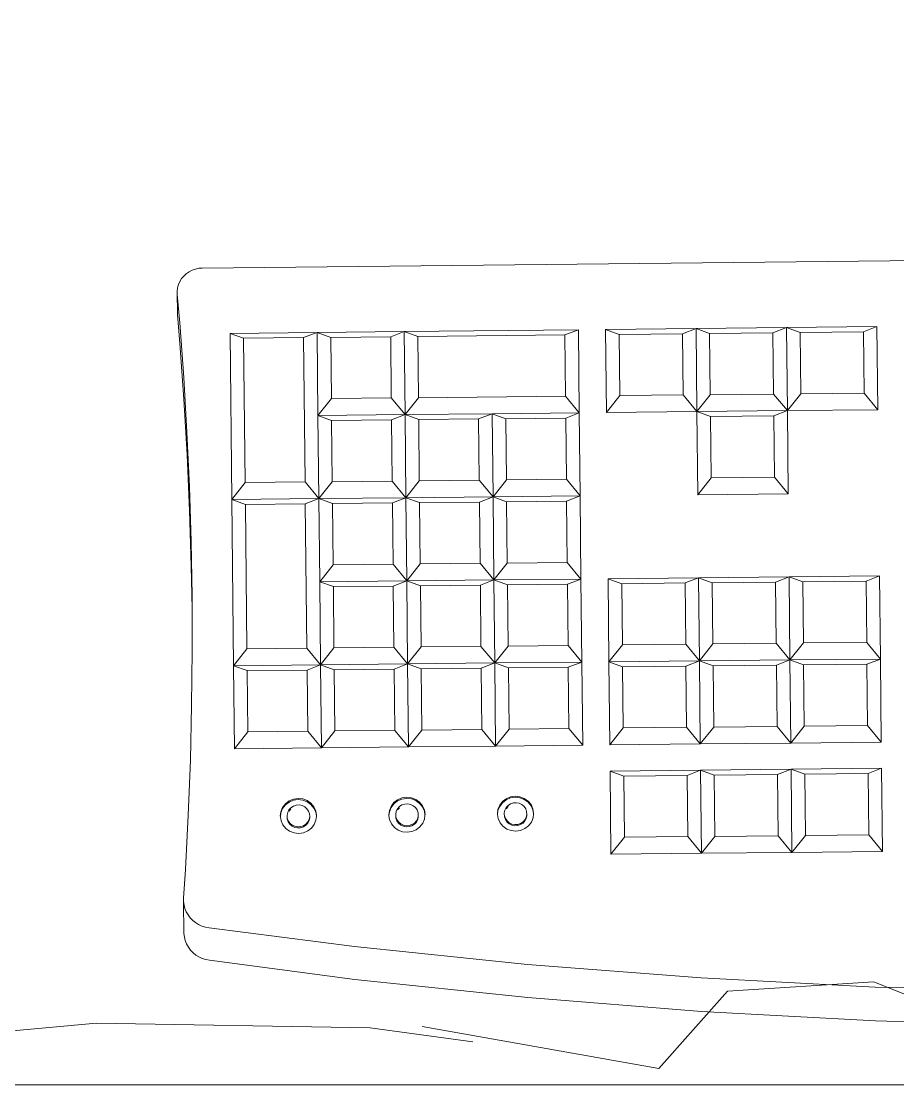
# Model space of a CAD drawing. Header units: metres. Extents: x -17 to 101, y 0 to 79.
# Drawn here: x 7.9416 to 8.1353, y 23.6129 to 23.8481 of the extents above; entities that cross this region are included whole.
import ezdxf

# ---------------------------------------------------------------- set-up
doc = ezdxf.new("R2010")
doc.units = ezdxf.units.M
doc.layers.add('Cotas varias El', color=253, linetype='Continuous', lineweight=13)

msp = doc.modelspace()

# ---------------------------------------------------------------- linework, layer by layer
at = {"layer": 'Cotas varias El'}
for p, q in [((8.42959, 23.79815, 0.04243), (7.98161, 23.79349, 0.04243)), ((7.98085, 23.79343, 0.04243), (7.9801, 23.79327, 0.04243)), ((7.98161, 23.79349, 0.04243), (7.98085, 23.79343, 0.04243)), ((7.97707, 23.79114, 0.04243), (7.97668, 23.7905, 0.04243)), ((7.97754, 23.79172, 0.04243), (7.97707, 23.79114, 0.04243)), ((7.97809, 23.79223, 0.04243), (7.97754, 23.79172, 0.04243)), ((7.97871, 23.79267, 0.04243), (7.97809, 23.79223, 0.04243)), ((7.97938, 23.79302, 0.04243), (7.97871, 23.79267, 0.04243)), ((7.9801, 23.79327, 0.04243), (7.97938, 23.79302, 0.04243)), ((7.97619, 23.7891, 0.04243), (7.9761, 23.78837, 0.04243)), ((7.97638, 23.78982, 0.04243), (7.97619, 23.7891, 0.04243)), ((7.97668, 23.7905, 0.04243), (7.97638, 23.78982, 0.04243)), ((7.9761, 23.78837, 0.04243), (7.97611, 23.78763, 0.04243)), ((7.97611, 23.78763, 0.04243), (7.97665, 23.78137, 0.04243)), ((7.97611, 23.78763, 0.04243), (7.97614, 23.78395, 0.04243)), ((7.97614, 23.78395, 0.04243), (7.97616, 23.7832, 0.04243)), ((7.97616, 23.7832, 0.04243), (7.9767, 23.77682, 0.04243)), ((7.97665, 23.78137, 0.04243), (7.97753, 23.76929, 0.04243)), ((8.00701, 23.77924, 0.04243), (8.02626, 23.77944, 0.04243)), ((8.02626, 23.77944, 0.04243), (8.02327, 23.77829, 0.04243)), ((8.06476, 23.77984, 0.04243), (8.02626, 23.77944, 0.04243)), ((8.02645, 23.76107, 0.04243), (8.02626, 23.77944, 0.04243)), ((8.02626, 23.77944, 0.04243), (8.02927, 23.77835, 0.04243)), ((8.06476, 23.77984, 0.04243), (8.06177, 23.77869, 0.04243)), ((8.06476, 23.77984, 0.04243), (8.06495, 23.76147, 0.04243)), ((8.07076, 23.77991, 0.04243), (8.09076, 23.78011, 0.04243)), ((8.07095, 23.76153, 0.04243), (8.07076, 23.77991, 0.04243)), ((8.07076, 23.77991, 0.04243), (8.07377, 23.77881, 0.04243)), ((8.09076, 23.78011, 0.04243), (8.08777, 23.77896, 0.04243)), ((8.09076, 23.78011, 0.04243), (8.11076, 23.78032, 0.04243)), ((8.09095, 23.76174, 0.04243), (8.09076, 23.78011, 0.04243)), ((8.09076, 23.78011, 0.04243), (8.09377, 23.77902, 0.04243)), ((8.11076, 23.78032, 0.04243), (8.10777, 23.77917, 0.04243)), ((8.11076, 23.78032, 0.04243), (8.13075, 23.78053, 0.04243)), ((8.11076, 23.78032, 0.04243), (8.11095, 23.76195, 0.04243)), ((8.11076, 23.78032, 0.04243), (8.11377, 23.77923, 0.04243)), ((8.11377, 23.77923, 0.04243), (8.12777, 23.77937, 0.04243)), ((8.13075, 23.78053, 0.04243), (8.12777, 23.77937, 0.04243)), ((8.12777, 23.77937, 0.04243), (8.12791, 23.76583, 0.04243)), ((8.13075, 23.78053, 0.04243), (8.13095, 23.76215, 0.04243)), ((8.00701, 23.77924, 0.04243), (7.98776, 23.77904, 0.04243)), ((7.98814, 23.74229, 0.04243), (7.98776, 23.77904, 0.04243)), ((7.98776, 23.77904, 0.04243), (7.99077, 23.77795, 0.04243)), ((7.99077, 23.77795, 0.04243), (8.00402, 23.77809, 0.04243)), ((7.99111, 23.74603, 0.04243), (7.99077, 23.77795, 0.04243)), ((8.00701, 23.77924, 0.04243), (8.00402, 23.77809, 0.04243)), ((8.00402, 23.77809, 0.04243), (8.00435, 23.74617, 0.04243)), ((8.0072, 23.76087, 0.04243), (8.00701, 23.77924, 0.04243)), ((8.00701, 23.77924, 0.04243), (8.01002, 23.77815, 0.04243)), ((8.01002, 23.77815, 0.04243), (8.02327, 23.77829, 0.04243)), ((8.01016, 23.76461, 0.04243), (8.01002, 23.77815, 0.04243)), ((8.02327, 23.77829, 0.04243), (8.02341, 23.76475, 0.04243)), ((8.02927, 23.77835, 0.04243), (8.06177, 23.77869, 0.04243)), ((8.02941, 23.76481, 0.04243), (8.02927, 23.77835, 0.04243)), ((8.06177, 23.77869, 0.04243), (8.06191, 23.76515, 0.04243)), ((8.07377, 23.77881, 0.04243), (8.08777, 23.77896, 0.04243)), ((8.07391, 23.76527, 0.04243), (8.07377, 23.77881, 0.04243)), ((8.08777, 23.77896, 0.04243), (8.08791, 23.76542, 0.04243)), ((8.09377, 23.77902, 0.04243), (8.10777, 23.77917, 0.04243)), ((8.09391, 23.76548, 0.04243), (8.09377, 23.77902, 0.04243)), ((8.10777, 23.77917, 0.04243), (8.10791, 23.76562, 0.04243)), ((8.11391, 23.76569, 0.04243), (8.11377, 23.77923, 0.04243)), ((7.9767, 23.77682, 0.04243), (7.97758, 23.7645, 0.04243)), ((7.97753, 23.76929, 0.04243), (7.97824, 23.75721, 0.04243)), ((8.07095, 23.76153, 0.04243), (8.07391, 23.76527, 0.04243)), ((8.07391, 23.76527, 0.04243), (8.08791, 23.76542, 0.04243)), ((8.09095, 23.76174, 0.04243), (8.08791, 23.76542, 0.04243)), ((8.09095, 23.76174, 0.04243), (8.09391, 23.76548, 0.04243)), ((8.09391, 23.76548, 0.04243), (8.10791, 23.76562, 0.04243)), ((8.11095, 23.76195, 0.04243), (8.10791, 23.76562, 0.04243)), ((8.11095, 23.76195, 0.04243), (8.11391, 23.76569, 0.04243)), ((8.11391, 23.76569, 0.04243), (8.12791, 23.76583, 0.04243)), ((8.13095, 23.76215, 0.04243), (8.12791, 23.76583, 0.04243)), ((7.97758, 23.7645, 0.04243), (7.97829, 23.75218, 0.04243)), ((8.0072, 23.76087, 0.04243), (8.01016, 23.76461, 0.04243)), ((8.01016, 23.76461, 0.04243), (8.02341, 23.76475, 0.04243)), ((8.02645, 23.76107, 0.04243), (8.02341, 23.76475, 0.04243)), ((8.02645, 23.76107, 0.04243), (8.02941, 23.76481, 0.04243)), ((8.02941, 23.76481, 0.04243), (8.06191, 23.76515, 0.04243)), ((8.06495, 23.76147, 0.04243), (8.06191, 23.76515, 0.04243)), ((8.02645, 23.76107, 0.04243), (8.0072, 23.76087, 0.04243)), ((8.00739, 23.74249, 0.04243), (8.0072, 23.76087, 0.04243)), ((8.0072, 23.76087, 0.04243), (8.01021, 23.75977, 0.04243)), ((8.02645, 23.76107, 0.04243), (8.02346, 23.75991, 0.04243)), ((8.02645, 23.76107, 0.04243), (8.0457, 23.76127, 0.04243)), ((8.02645, 23.76107, 0.04243), (8.02664, 23.74269, 0.04243)), ((8.02645, 23.76107, 0.04243), (8.02946, 23.75997, 0.04243)), ((8.0457, 23.76127, 0.04243), (8.04271, 23.76011, 0.04243)), ((8.06495, 23.76147, 0.04243), (8.0457, 23.76127, 0.04243)), ((8.0457, 23.76127, 0.04243), (8.04589, 23.74289, 0.04243)), ((8.0457, 23.76127, 0.04243), (8.04871, 23.76017, 0.04243)), ((8.06495, 23.76147, 0.04243), (8.06196, 23.76031, 0.04243)), ((8.06495, 23.76147, 0.04243), (8.06514, 23.74309, 0.04243)), ((8.07095, 23.76153, 0.04243), (8.09095, 23.76174, 0.04243)), ((8.09095, 23.76174, 0.04243), (8.11095, 23.76195, 0.04243)), ((8.09114, 23.74336, 0.04243), (8.09095, 23.76174, 0.04243)), ((8.09095, 23.76174, 0.04243), (8.09396, 23.76064, 0.04243)), ((8.09396, 23.76064, 0.04243), (8.10796, 23.76079, 0.04243)), ((8.0941, 23.7471, 0.04243), (8.09396, 23.76064, 0.04243)), ((8.11095, 23.76195, 0.04243), (8.10796, 23.76079, 0.04243)), ((8.10796, 23.76079, 0.04243), (8.1081, 23.74725, 0.04243)), ((8.11095, 23.76195, 0.04243), (8.13095, 23.76215, 0.04243)), ((8.11095, 23.76195, 0.04243), (8.11114, 23.74357, 0.04243)), ((8.01021, 23.75977, 0.04243), (8.02346, 23.75991, 0.04243)), ((8.01035, 23.74623, 0.04243), (8.01021, 23.75977, 0.04243)), ((8.02346, 23.75991, 0.04243), (8.0236, 23.74637, 0.04243)), ((8.02946, 23.75997, 0.04243), (8.04271, 23.76011, 0.04243)), ((8.0296, 23.74643, 0.04243), (8.02946, 23.75997, 0.04243)), ((8.04271, 23.76011, 0.04243), (8.04285, 23.74657, 0.04243)), ((8.04871, 23.76017, 0.04243), (8.06196, 23.76031, 0.04243)), ((8.04885, 23.74663, 0.04243), (8.04871, 23.76017, 0.04243)), ((8.06196, 23.76031, 0.04243), (8.0621, 23.74677, 0.04243)), ((7.97824, 23.75721, 0.04243), (7.97878, 23.74512, 0.04243)), ((7.97829, 23.75218, 0.04243), (7.97884, 23.73985, 0.04243)), ((8.02664, 23.74269, 0.04243), (8.0296, 23.74643, 0.04243)), ((8.0296, 23.74643, 0.04243), (8.04285, 23.74657, 0.04243)), ((8.04589, 23.74289, 0.04243), (8.04285, 23.74657, 0.04243)), ((8.04589, 23.74289, 0.04243), (8.04885, 23.74663, 0.04243)), ((8.04885, 23.74663, 0.04243), (8.0621, 23.74677, 0.04243)), ((8.06514, 23.74309, 0.04243), (8.0621, 23.74677, 0.04243)), ((8.09114, 23.74336, 0.04243), (8.0941, 23.7471, 0.04243)), ((8.0941, 23.7471, 0.04243), (8.1081, 23.74725, 0.04243)), ((8.11114, 23.74357, 0.04243), (8.1081, 23.74725, 0.04243)), ((7.97878, 23.74512, 0.04243), (7.97916, 23.73302, 0.04243)), ((7.98814, 23.74229, 0.04243), (7.99111, 23.74603, 0.04243)), ((7.99111, 23.74603, 0.04243), (8.00435, 23.74617, 0.04243)), ((8.00739, 23.74249, 0.04243), (8.00435, 23.74617, 0.04243)), ((8.00739, 23.74249, 0.04243), (8.01035, 23.74623, 0.04243)), ((8.01035, 23.74623, 0.04243), (8.0236, 23.74637, 0.04243)), ((8.02664, 23.74269, 0.04243), (8.0236, 23.74637, 0.04243)), ((7.98814, 23.74229, 0.04243), (8.00739, 23.74249, 0.04243)), ((7.98853, 23.70554, 0.04243), (7.98814, 23.74229, 0.04243)), ((7.98814, 23.74229, 0.04243), (7.99116, 23.7412, 0.04243)), ((8.00739, 23.74249, 0.04243), (8.0044, 23.74133, 0.04243)), ((8.00739, 23.74249, 0.04243), (8.02664, 23.74269, 0.04243)), ((8.00758, 23.72411, 0.04243), (8.00739, 23.74249, 0.04243)), ((8.00739, 23.74249, 0.04243), (8.0104, 23.7414, 0.04243)), ((8.02664, 23.74269, 0.04243), (8.02365, 23.74153, 0.04243)), ((8.02664, 23.74269, 0.04243), (8.04589, 23.74289, 0.04243)), ((8.02664, 23.74269, 0.04243), (8.02683, 23.72431, 0.04243)), ((8.02664, 23.74269, 0.04243), (8.02965, 23.7416, 0.04243)), ((8.02965, 23.7416, 0.04243), (8.0429, 23.74173, 0.04243)), ((8.04589, 23.74289, 0.04243), (8.0429, 23.74173, 0.04243)), ((8.0429, 23.74173, 0.04243), (8.04304, 23.72819, 0.04243)), ((8.04589, 23.74289, 0.04243), (8.06514, 23.74309, 0.04243)), ((8.04608, 23.72451, 0.04243), (8.04589, 23.74289, 0.04243)), ((8.04589, 23.74289, 0.04243), (8.0489, 23.7418, 0.04243)), ((8.0489, 23.7418, 0.04243), (8.06215, 23.74193, 0.04243)), ((8.04904, 23.72825, 0.04243), (8.0489, 23.7418, 0.04243)), ((8.06514, 23.74309, 0.04243), (8.06215, 23.74193, 0.04243)), ((8.06215, 23.74193, 0.04243), (8.06229, 23.72839, 0.04243)), ((8.06533, 23.72471, 0.04243), (8.06514, 23.74309, 0.04243)), ((8.09114, 23.74336, 0.04243), (8.11114, 23.74357, 0.04243)), ((7.97884, 23.73985, 0.04243), (7.97921, 23.72752, 0.04243)), ((7.99116, 23.7412, 0.04243), (8.0044, 23.74133, 0.04243)), ((7.99149, 23.70928, 0.04243), (7.99116, 23.7412, 0.04243)), ((8.0044, 23.74133, 0.04243), (8.00474, 23.70941, 0.04243)), ((8.0104, 23.7414, 0.04243), (8.02365, 23.74153, 0.04243)), ((8.01055, 23.72785, 0.04243), (8.0104, 23.7414, 0.04243)), ((8.02365, 23.74153, 0.04243), (8.02379, 23.72799, 0.04243)), ((8.02979, 23.72805, 0.04243), (8.02965, 23.7416, 0.04243)), ((7.97916, 23.73302, 0.04243), (7.97937, 23.72092, 0.04243)), ((8.00758, 23.72411, 0.04243), (8.01055, 23.72785, 0.04243)), ((8.01055, 23.72785, 0.04243), (8.02379, 23.72799, 0.04243)), ((8.02683, 23.72431, 0.04243), (8.02379, 23.72799, 0.04243)), ((8.02683, 23.72431, 0.04243), (8.02979, 23.72805, 0.04243)), ((8.02979, 23.72805, 0.04243), (8.04304, 23.72819, 0.04243)), ((8.04608, 23.72451, 0.04243), (8.04304, 23.72819, 0.04243)), ((8.04608, 23.72451, 0.04243), (8.04904, 23.72825, 0.04243)), ((8.04904, 23.72825, 0.04243), (8.06229, 23.72839, 0.04243)), ((8.06533, 23.72471, 0.04243), (8.06229, 23.72839, 0.04243)), ((7.97921, 23.72752, 0.04243), (7.97938, 23.71808, 0.04243)), ((8.13133, 23.7254, 0.04243), (8.11133, 23.72519, 0.04243)), ((8.13133, 23.7254, 0.04243), (8.12834, 23.72424, 0.04243)), ((8.13133, 23.7254, 0.04243), (8.13152, 23.70702, 0.04243)), ((8.02683, 23.72431, 0.04243), (8.00758, 23.72411, 0.04243)), ((8.00758, 23.72411, 0.04243), (8.00777, 23.70574, 0.04243)), ((8.00758, 23.72411, 0.04243), (8.0106, 23.72302, 0.04243)), ((8.0106, 23.72302, 0.04243), (8.02384, 23.72316, 0.04243)), ((8.01074, 23.70948, 0.04243), (8.0106, 23.72302, 0.04243)), ((8.02683, 23.72431, 0.04243), (8.02384, 23.72316, 0.04243)), ((8.02384, 23.72316, 0.04243), (8.02399, 23.70962, 0.04243)), ((8.02683, 23.72431, 0.04243), (8.04608, 23.72451, 0.04243)), ((8.02702, 23.70594, 0.04243), (8.02683, 23.72431, 0.04243)), ((8.02683, 23.72431, 0.04243), (8.02984, 23.72322, 0.04243)), ((8.02984, 23.72322, 0.04243), (8.04309, 23.72336, 0.04243)), ((8.02999, 23.70968, 0.04243), (8.02984, 23.72322, 0.04243)), ((8.04608, 23.72451, 0.04243), (8.04309, 23.72336, 0.04243)), ((8.04309, 23.72336, 0.04243), (8.04323, 23.70982, 0.04243)), ((8.04608, 23.72451, 0.04243), (8.06533, 23.72471, 0.04243)), ((8.04627, 23.70614, 0.04243), (8.04608, 23.72451, 0.04243)), ((8.04608, 23.72451, 0.04243), (8.04909, 23.72342, 0.04243)), ((8.04909, 23.72342, 0.04243), (8.06234, 23.72356, 0.04243)), ((8.04923, 23.70988, 0.04243), (8.04909, 23.72342, 0.04243)), ((8.06533, 23.72471, 0.04243), (8.06234, 23.72356, 0.04243)), ((8.06234, 23.72356, 0.04243), (8.06248, 23.71002, 0.04243)), ((8.06552, 23.70634, 0.04243), (8.06533, 23.72471, 0.04243)), ((8.07133, 23.72478, 0.04243), (8.09133, 23.72498, 0.04243)), ((8.07152, 23.7064, 0.04243), (8.07133, 23.72478, 0.04243)), ((8.07133, 23.72478, 0.04243), (8.07434, 23.72368, 0.04243)), ((8.07434, 23.72368, 0.04243), (8.08834, 23.72383, 0.04243)), ((8.07448, 23.71014, 0.04243), (8.07434, 23.72368, 0.04243)), ((8.09133, 23.72498, 0.04243), (8.08834, 23.72383, 0.04243)), ((8.08834, 23.72383, 0.04243), (8.08848, 23.71029, 0.04243)), ((8.09133, 23.72498, 0.04243), (8.11133, 23.72519, 0.04243)), ((8.09152, 23.70661, 0.04243), (8.09133, 23.72498, 0.04243)), ((8.09133, 23.72498, 0.04243), (8.09434, 23.72389, 0.04243)), ((8.09434, 23.72389, 0.04243), (8.10834, 23.72403, 0.04243)), ((8.09448, 23.71035, 0.04243), (8.09434, 23.72389, 0.04243)), ((8.11133, 23.72519, 0.04243), (8.10834, 23.72403, 0.04243)), ((8.10834, 23.72403, 0.04243), (8.10848, 23.71049, 0.04243)), ((8.11133, 23.72519, 0.04243), (8.11152, 23.70681, 0.04243)), ((8.11133, 23.72519, 0.04243), (8.11434, 23.7241, 0.04243)), ((8.11434, 23.7241, 0.04243), (8.12834, 23.72424, 0.04243)), ((8.11448, 23.71056, 0.04243), (8.11434, 23.7241, 0.04243)), ((8.12834, 23.72424, 0.04243), (8.12848, 23.7107, 0.04243)), ((7.97937, 23.72092, 0.04243), (7.97938, 23.71808, 0.04243)), ((7.97938, 23.71808, 0.04243), (7.97941, 23.70881, 0.04243)), ((7.97941, 23.70881, 0.04243), (7.97928, 23.69671, 0.04243)), ((7.98853, 23.70554, 0.04243), (7.99149, 23.70928, 0.04243)), ((7.99149, 23.70928, 0.04243), (8.00474, 23.70941, 0.04243)), ((8.00777, 23.70574, 0.04243), (8.00474, 23.70941, 0.04243)), ((8.00777, 23.70574, 0.04243), (8.01074, 23.70948, 0.04243)), ((8.01074, 23.70948, 0.04243), (8.02399, 23.70962, 0.04243)), ((8.02702, 23.70594, 0.04243), (8.02399, 23.70962, 0.04243)), ((8.02702, 23.70594, 0.04243), (8.02999, 23.70968, 0.04243)), ((8.02999, 23.70968, 0.04243), (8.04323, 23.70982, 0.04243)), ((8.04627, 23.70614, 0.04243), (8.04323, 23.70982, 0.04243)), ((8.04627, 23.70614, 0.04243), (8.04923, 23.70988, 0.04243)), ((8.04923, 23.70988, 0.04243), (8.06248, 23.71002, 0.04243)), ((8.06552, 23.70634, 0.04243), (8.06248, 23.71002, 0.04243)), ((8.07152, 23.7064, 0.04243), (8.07448, 23.71014, 0.04243)), ((8.07448, 23.71014, 0.04243), (8.08848, 23.71029, 0.04243)), ((8.09152, 23.70661, 0.04243), (8.08848, 23.71029, 0.04243)), ((8.09152, 23.70661, 0.04243), (8.09448, 23.71035, 0.04243)), ((8.09448, 23.71035, 0.04243), (8.10848, 23.71049, 0.04243)), ((8.11152, 23.70681, 0.04243), (8.10848, 23.71049, 0.04243)), ((8.11152, 23.70681, 0.04243), (8.11448, 23.71056, 0.04243)), ((8.11448, 23.71056, 0.04243), (8.12848, 23.7107, 0.04243)), ((8.13152, 23.70702, 0.04243), (8.12848, 23.7107, 0.04243)), ((8.07152, 23.7064, 0.04243), (8.09152, 23.70661, 0.04243)), ((8.09152, 23.70661, 0.04243), (8.08853, 23.70545, 0.04243)), ((8.11152, 23.70681, 0.04243), (8.09152, 23.70661, 0.04243)), ((8.09152, 23.70661, 0.04243), (8.09171, 23.68823, 0.04243)), ((8.09152, 23.70661, 0.04243), (8.09453, 23.70551, 0.04243)), ((8.11152, 23.70681, 0.04243), (8.10853, 23.70566, 0.04243)), ((8.11152, 23.70681, 0.04243), (8.13152, 23.70702, 0.04243)), ((8.11152, 23.70681, 0.04243), (8.11171, 23.68844, 0.04243)), ((8.11152, 23.70681, 0.04243), (8.11453, 23.70572, 0.04243)), ((8.13152, 23.70702, 0.04243), (8.12853, 23.70587, 0.04243)), ((8.13152, 23.70702, 0.04243), (8.13171, 23.68864, 0.04243)), ((7.98853, 23.70554, 0.04243), (8.00777, 23.70574, 0.04243)), ((7.98872, 23.68716, 0.04243), (7.98853, 23.70554, 0.04243)), ((7.98853, 23.70554, 0.04243), (7.99154, 23.70444, 0.04243)), ((7.99154, 23.70444, 0.04243), (8.00479, 23.70458, 0.04243)), ((7.99168, 23.6909, 0.04243), (7.99154, 23.70444, 0.04243)), ((8.00777, 23.70574, 0.04243), (8.00479, 23.70458, 0.04243)), ((8.00479, 23.70458, 0.04243), (8.00493, 23.69104, 0.04243)), ((8.02702, 23.70594, 0.04243), (8.00777, 23.70574, 0.04243)), ((8.00797, 23.68736, 0.04243), (8.00777, 23.70574, 0.04243)), ((8.00777, 23.70574, 0.04243), (8.01079, 23.70464, 0.04243)), ((8.01079, 23.70464, 0.04243), (8.02404, 23.70478, 0.04243)), ((8.01093, 23.6911, 0.04243), (8.01079, 23.70464, 0.04243)), ((8.02702, 23.70594, 0.04243), (8.02404, 23.70478, 0.04243)), ((8.02404, 23.70478, 0.04243), (8.02418, 23.69124, 0.04243)), ((8.02702, 23.70594, 0.04243), (8.04627, 23.70614, 0.04243)), ((8.02721, 23.68756, 0.04243), (8.02702, 23.70594, 0.04243)), ((8.02702, 23.70594, 0.04243), (8.03004, 23.70484, 0.04243)), ((8.03004, 23.70484, 0.04243), (8.04328, 23.70498, 0.04243)), ((8.03018, 23.6913, 0.04243), (8.03004, 23.70484, 0.04243)), ((8.04627, 23.70614, 0.04243), (8.04328, 23.70498, 0.04243)), ((8.04328, 23.70498, 0.04243), (8.04343, 23.69144, 0.04243)), ((8.06552, 23.70634, 0.04243), (8.04627, 23.70614, 0.04243)), ((8.04646, 23.68776, 0.04243), (8.04627, 23.70614, 0.04243)), ((8.04627, 23.70614, 0.04243), (8.04928, 23.70504, 0.04243)), ((8.04928, 23.70504, 0.04243), (8.06253, 23.70518, 0.04243)), ((8.04943, 23.6915, 0.04243), (8.04928, 23.70504, 0.04243)), ((8.06552, 23.70634, 0.04243), (8.06253, 23.70518, 0.04243)), ((8.06253, 23.70518, 0.04243), (8.06267, 23.69164, 0.04243)), ((8.06571, 23.68796, 0.04243), (8.06552, 23.70634, 0.04243)), ((8.07171, 23.68802, 0.04243), (8.07152, 23.7064, 0.04243)), ((8.07152, 23.7064, 0.04243), (8.07453, 23.7053, 0.04243)), ((8.07453, 23.7053, 0.04243), (8.08853, 23.70545, 0.04243)), ((8.07467, 23.69176, 0.04243), (8.07453, 23.7053, 0.04243)), ((8.08853, 23.70545, 0.04243), (8.08867, 23.69191, 0.04243)), ((8.09453, 23.70551, 0.04243), (8.10853, 23.70566, 0.04243)), ((8.09467, 23.69197, 0.04243), (8.09453, 23.70551, 0.04243)), ((8.10853, 23.70566, 0.04243), (8.10867, 23.69212, 0.04243)), ((8.11453, 23.70572, 0.04243), (8.12853, 23.70587, 0.04243)), ((8.11467, 23.69218, 0.04243), (8.11453, 23.70572, 0.04243)), ((8.12853, 23.70587, 0.04243), (8.12867, 23.69232, 0.04243)), ((7.97928, 23.69671, 0.04243), (7.97899, 23.68461, 0.04243)), ((8.11467, 23.69218, 0.04243), (8.12867, 23.69232, 0.04243)), ((8.13171, 23.68864, 0.04243), (8.12867, 23.69232, 0.04243)), ((7.98872, 23.68716, 0.04243), (7.99168, 23.6909, 0.04243)), ((7.99168, 23.6909, 0.04243), (8.00493, 23.69104, 0.04243)), ((8.00797, 23.68736, 0.04243), (8.00493, 23.69104, 0.04243)), ((8.00797, 23.68736, 0.04243), (8.01093, 23.6911, 0.04243)), ((8.01093, 23.6911, 0.04243), (8.02418, 23.69124, 0.04243)), ((8.02721, 23.68756, 0.04243), (8.02418, 23.69124, 0.04243)), ((8.02721, 23.68756, 0.04243), (8.03018, 23.6913, 0.04243)), ((8.03018, 23.6913, 0.04243), (8.04343, 23.69144, 0.04243)), ((8.04646, 23.68776, 0.04243), (8.04343, 23.69144, 0.04243)), ((8.04646, 23.68776, 0.04243), (8.04943, 23.6915, 0.04243)), ((8.04943, 23.6915, 0.04243), (8.06267, 23.69164, 0.04243)), ((8.06571, 23.68796, 0.04243), (8.06267, 23.69164, 0.04243)), ((8.07171, 23.68802, 0.04243), (8.07467, 23.69176, 0.04243)), ((8.07467, 23.69176, 0.04243), (8.08867, 23.69191, 0.04243)), ((8.09171, 23.68823, 0.04243), (8.08867, 23.69191, 0.04243)), ((8.09171, 23.68823, 0.04243), (8.09467, 23.69197, 0.04243)), ((8.09467, 23.69197, 0.04243), (8.10867, 23.69212, 0.04243)), ((8.11171, 23.68844, 0.04243), (8.10867, 23.69212, 0.04243)), ((8.11171, 23.68844, 0.04243), (8.11467, 23.69218, 0.04243)), ((8.02721, 23.68756, 0.04243), (8.04646, 23.68776, 0.04243)), ((8.04646, 23.68776, 0.04243), (8.06571, 23.68796, 0.04243)), ((8.07171, 23.68802, 0.04243), (8.09171, 23.68823, 0.04243)), ((8.09171, 23.68823, 0.04243), (8.11171, 23.68844, 0.04243)), ((8.11171, 23.68844, 0.04243), (8.13171, 23.68864, 0.04243)), ((7.98872, 23.68716, 0.04243), (8.00797, 23.68736, 0.04243)), ((8.00797, 23.68736, 0.04243), (8.02721, 23.68756, 0.04243)), ((7.97899, 23.68461, 0.04243), (7.97853, 23.67251, 0.04243)), ((8.07177, 23.68222, 0.04243), (8.09177, 23.68243, 0.04243)), ((8.07196, 23.66384, 0.04243), (8.07177, 23.68222, 0.04243)), ((8.07177, 23.68222, 0.04243), (8.07478, 23.68112, 0.04243)), ((8.07478, 23.68112, 0.04243), (8.08878, 23.68127, 0.04243)), ((8.07493, 23.66758, 0.04243), (8.07478, 23.68112, 0.04243)), ((8.09177, 23.68243, 0.04243), (8.08878, 23.68127, 0.04243)), ((8.08878, 23.68127, 0.04243), (8.08892, 23.66773, 0.04243)), ((8.09177, 23.68243, 0.04243), (8.11177, 23.68263, 0.04243)), ((8.09177, 23.68243, 0.04243), (8.09196, 23.66405, 0.04243)), ((8.09177, 23.68243, 0.04243), (8.09478, 23.68133, 0.04243)), ((8.09478, 23.68133, 0.04243), (8.10878, 23.68148, 0.04243)), ((8.09492, 23.66779, 0.04243), (8.09478, 23.68133, 0.04243)), ((8.11177, 23.68263, 0.04243), (8.10878, 23.68148, 0.04243)), ((8.10878, 23.68148, 0.04243), (8.10892, 23.66794, 0.04243)), ((8.11177, 23.68263, 0.04243), (8.13177, 23.68284, 0.04243)), ((8.11196, 23.66426, 0.04243), (8.11177, 23.68263, 0.04243)), ((8.11177, 23.68263, 0.04243), (8.11478, 23.68154, 0.04243)), ((8.11478, 23.68154, 0.04243), (8.12878, 23.68168, 0.04243)), ((8.11492, 23.668, 0.04243), (8.11478, 23.68154, 0.04243)), ((8.13177, 23.68284, 0.04243), (8.12878, 23.68168, 0.04243)), ((8.12878, 23.68168, 0.04243), (8.12892, 23.66814, 0.04243)), ((8.13177, 23.68284, 0.04243), (8.13196, 23.66446, 0.04243)), ((8.00177, 23.67603, 0.04243), (8.00081, 23.67563, 0.04243)), ((8.0028, 23.67618, 0.04243), (8.00177, 23.67603, 0.04243)), ((8.0028, 23.67593, 0.04243), (8.00177, 23.67578, 0.04243)), ((8.00384, 23.67607, 0.04243), (8.0028, 23.67618, 0.04243)), ((8.00384, 23.67581, 0.04243), (8.0028, 23.67593, 0.04243)), ((8.00481, 23.6757, 0.04243), (8.00384, 23.67607, 0.04243)), ((8.02481, 23.67588, 0.04243), (8.02399, 23.67525, 0.04243)), ((8.02577, 23.67628, 0.04243), (8.02481, 23.67588, 0.04243)), ((8.02577, 23.67603, 0.04243), (8.02481, 23.67562, 0.04243)), ((8.0268, 23.67643, 0.04243), (8.02577, 23.67628, 0.04243)), ((8.0268, 23.67618, 0.04243), (8.02577, 23.67603, 0.04243)), ((8.02784, 23.67632, 0.04243), (8.0268, 23.67643, 0.04243)), ((8.02784, 23.67606, 0.04243), (8.0268, 23.67618, 0.04243)), ((8.02881, 23.67595, 0.04243), (8.02784, 23.67632, 0.04243)), ((8.02881, 23.67569, 0.04243), (8.02784, 23.67606, 0.04243)), ((8.02965, 23.67535, 0.04243), (8.02881, 23.67595, 0.04243)), ((8.04881, 23.67613, 0.04243), (8.04799, 23.6755, 0.04243)), ((8.04881, 23.67587, 0.04243), (8.04799, 23.67524, 0.04243)), ((8.04977, 23.67653, 0.04243), (8.04881, 23.67613, 0.04243)), ((8.04977, 23.67628, 0.04243), (8.04881, 23.67587, 0.04243)), ((8.0508, 23.67668, 0.04243), (8.04977, 23.67653, 0.04243)), ((8.0508, 23.67643, 0.04243), (8.04977, 23.67628, 0.04243)), ((8.05184, 23.67657, 0.04243), (8.0508, 23.67668, 0.04243)), ((8.05184, 23.67631, 0.04243), (8.0508, 23.67643, 0.04243)), ((8.05281, 23.6762, 0.04243), (8.05184, 23.67657, 0.04243)), ((8.05281, 23.67594, 0.04243), (8.05184, 23.67631, 0.04243)), ((8.05365, 23.6756, 0.04243), (8.05281, 23.6762, 0.04243)), ((8.05365, 23.67534, 0.04243), (8.05281, 23.67594, 0.04243)), ((7.99937, 23.67418, 0.04243), (7.99899, 23.67324, 0.04243)), ((7.99938, 23.67393, 0.04243), (7.99899, 23.67299, 0.04243)), ((7.99999, 23.675, 0.04243), (7.99937, 23.67418, 0.04243)), ((8, 23.67474, 0.04243), (7.99938, 23.67393, 0.04243)), ((8.00081, 23.67563, 0.04243), (7.99999, 23.675, 0.04243)), ((8.00081, 23.67537, 0.04243), (8, 23.67474, 0.04243)), ((8.00079, 23.67366, 0.04243), (8.00051, 23.67309, 0.04243)), ((8.00122, 23.67413, 0.04243), (8.00079, 23.67366, 0.04243)), ((8.00123, 23.67388, 0.04243), (8.0008, 23.6734, 0.04243)), ((8.00177, 23.67578, 0.04243), (8.00081, 23.67537, 0.04243)), ((8.00177, 23.67448, 0.04243), (8.00122, 23.67413, 0.04243)), ((8.00239, 23.67468, 0.04243), (8.00177, 23.67448, 0.04243)), ((8.00304, 23.67473, 0.04243), (8.00239, 23.67468, 0.04243)), ((8.00368, 23.6746, 0.04243), (8.00304, 23.67473, 0.04243)), ((8.00426, 23.67432, 0.04243), (8.00368, 23.6746, 0.04243)), ((8.00481, 23.67544, 0.04243), (8.00384, 23.67581, 0.04243)), ((8.00475, 23.67391, 0.04243), (8.00426, 23.67432, 0.04243)), ((8.00511, 23.67338, 0.04243), (8.00475, 23.67391, 0.04243)), ((8.00565, 23.6751, 0.04243), (8.00481, 23.6757, 0.04243)), ((8.00565, 23.67484, 0.04243), (8.00481, 23.67544, 0.04243)), ((8.0063, 23.67431, 0.04243), (8.00565, 23.6751, 0.04243)), ((8.0063, 23.67405, 0.04243), (8.00565, 23.67484, 0.04243)), ((8.00672, 23.67338, 0.04243), (8.0063, 23.67431, 0.04243)), ((8.00672, 23.67313, 0.04243), (8.0063, 23.67405, 0.04243)), ((8.02299, 23.67349, 0.04243), (8.02287, 23.67249, 0.04243)), ((8.02337, 23.67443, 0.04243), (8.02299, 23.67349, 0.04243)), ((8.02337, 23.67418, 0.04243), (8.02299, 23.67324, 0.04243)), ((8.02399, 23.67525, 0.04243), (8.02337, 23.67443, 0.04243)), ((8.02399, 23.67499, 0.04243), (8.02337, 23.67418, 0.04243)), ((8.02481, 23.67562, 0.04243), (8.02399, 23.67499, 0.04243)), ((8.02479, 23.6739, 0.04243), (8.0245, 23.67334, 0.04243)), ((8.02522, 23.67438, 0.04243), (8.02479, 23.6739, 0.04243)), ((8.02523, 23.67413, 0.04243), (8.0248, 23.67365, 0.04243)), ((8.02577, 23.67473, 0.04243), (8.02522, 23.67438, 0.04243)), ((8.02638, 23.67493, 0.04243), (8.02577, 23.67473, 0.04243)), ((8.02704, 23.67497, 0.04243), (8.02638, 23.67493, 0.04243)), ((8.02768, 23.67485, 0.04243), (8.02704, 23.67497, 0.04243)), ((8.02826, 23.67457, 0.04243), (8.02768, 23.67485, 0.04243)), ((8.02875, 23.67416, 0.04243), (8.02826, 23.67457, 0.04243)), ((8.02911, 23.67363, 0.04243), (8.02875, 23.67416, 0.04243)), ((8.02965, 23.67509, 0.04243), (8.02881, 23.67569, 0.04243)), ((8.02932, 23.67303, 0.04243), (8.02911, 23.67363, 0.04243)), ((8.0303, 23.67456, 0.04243), (8.02965, 23.67535, 0.04243)), ((8.0303, 23.6743, 0.04243), (8.02965, 23.67509, 0.04243)), ((8.03072, 23.67363, 0.04243), (8.0303, 23.67456, 0.04243)), ((8.03072, 23.67338, 0.04243), (8.0303, 23.6743, 0.04243)), ((8.03087, 23.67263, 0.04243), (8.03072, 23.67363, 0.04243)), ((8.04699, 23.67374, 0.04243), (8.04687, 23.67274, 0.04243)), ((8.04699, 23.67349, 0.04243), (8.04689, 23.67262, 0.04243)), ((8.04737, 23.67468, 0.04243), (8.04699, 23.67374, 0.04243)), ((8.04737, 23.67443, 0.04243), (8.04699, 23.67349, 0.04243)), ((8.04799, 23.6755, 0.04243), (8.04737, 23.67468, 0.04243)), ((8.04799, 23.67524, 0.04243), (8.04737, 23.67443, 0.04243)), ((8.0485, 23.67359, 0.04243), (8.04837, 23.67297, 0.04243)), ((8.04879, 23.67415, 0.04243), (8.0485, 23.67359, 0.04243)), ((8.04922, 23.67463, 0.04243), (8.04879, 23.67415, 0.04243)), ((8.04923, 23.67438, 0.04243), (8.04879, 23.6739, 0.04243)), ((8.04977, 23.67498, 0.04243), (8.04922, 23.67463, 0.04243)), ((8.05038, 23.67518, 0.04243), (8.04977, 23.67498, 0.04243)), ((8.05103, 23.67522, 0.04243), (8.05038, 23.67518, 0.04243)), ((8.05167, 23.6751, 0.04243), (8.05103, 23.67522, 0.04243)), ((8.05226, 23.67482, 0.04243), (8.05167, 23.6751, 0.04243)), ((8.05275, 23.67441, 0.04243), (8.05226, 23.67482, 0.04243)), ((8.05311, 23.67388, 0.04243), (8.05275, 23.67441, 0.04243)), ((8.05332, 23.67328, 0.04243), (8.05311, 23.67388, 0.04243)), ((8.0543, 23.67481, 0.04243), (8.05365, 23.6756, 0.04243)), ((8.0543, 23.67455, 0.04243), (8.05365, 23.67534, 0.04243)), ((8.05471, 23.67388, 0.04243), (8.0543, 23.67481, 0.04243)), ((8.05472, 23.67363, 0.04243), (8.0543, 23.67455, 0.04243)), ((8.05487, 23.67288, 0.04243), (8.05471, 23.67388, 0.04243)), ((8.05485, 23.67275, 0.04243), (8.05472, 23.67363, 0.04243)), ((7.97853, 23.67251, 0.04243), (7.97791, 23.66043, 0.04243)), ((7.99899, 23.67324, 0.04243), (7.99887, 23.67224, 0.04243)), ((7.99887, 23.67224, 0.04243), (7.99889, 23.67212, 0.04243)), ((7.99899, 23.67299, 0.04243), (7.99889, 23.67212, 0.04243)), ((7.99889, 23.67212, 0.04243), (7.99903, 23.67124, 0.04243)), ((7.99903, 23.67124, 0.04243), (7.99944, 23.67032, 0.04243)), ((8.00051, 23.67309, 0.04243), (8.00038, 23.67247, 0.04243)), ((8.00038, 23.67247, 0.04243), (8.00038, 23.67222, 0.04243)), ((8.00038, 23.67222, 0.04243), (8.00042, 23.67184, 0.04243)), ((8.00042, 23.67184, 0.04243), (8.00063, 23.67124, 0.04243)), ((8.00042, 23.67184, 0.04243), (8.00042, 23.67159, 0.04243)), ((8.00042, 23.67159, 0.04243), (8.00063, 23.67099, 0.04243)), ((8.00063, 23.67124, 0.04243), (8.00099, 23.67072, 0.04243)), ((8.00495, 23.67097, 0.04243), (8.00524, 23.67153, 0.04243)), ((8.00495, 23.67071, 0.04243), (8.00524, 23.67128, 0.04243)), ((8.00532, 23.67278, 0.04243), (8.00511, 23.67338, 0.04243)), ((8.00524, 23.67153, 0.04243), (8.00537, 23.67215, 0.04243)), ((8.00524, 23.67128, 0.04243), (8.00537, 23.6719, 0.04243)), ((8.00537, 23.67215, 0.04243), (8.00532, 23.67278, 0.04243)), ((8.00537, 23.67215, 0.04243), (8.00537, 23.6719, 0.04243)), ((8.00637, 23.67044, 0.04243), (8.00675, 23.67138, 0.04243)), ((8.00687, 23.67238, 0.04243), (8.00672, 23.67338, 0.04243)), ((8.00686, 23.67225, 0.04243), (8.00672, 23.67313, 0.04243)), ((8.00675, 23.67138, 0.04243), (8.00686, 23.67225, 0.04243)), ((8.00686, 23.67225, 0.04243), (8.00687, 23.67238, 0.04243)), ((8.02287, 23.67249, 0.04243), (8.02289, 23.67237, 0.04243)), ((8.02299, 23.67324, 0.04243), (8.02289, 23.67237, 0.04243)), ((8.02289, 23.67237, 0.04243), (8.02303, 23.67149, 0.04243)), ((8.02303, 23.67149, 0.04243), (8.02344, 23.67056, 0.04243)), ((8.0245, 23.67334, 0.04243), (8.02438, 23.67272, 0.04243)), ((8.02438, 23.67272, 0.04243), (8.02438, 23.67247, 0.04243)), ((8.02438, 23.67247, 0.04243), (8.02442, 23.67209, 0.04243)), ((8.02442, 23.67209, 0.04243), (8.02463, 23.67149, 0.04243)), ((8.02442, 23.67209, 0.04243), (8.02442, 23.67184, 0.04243)), ((8.02442, 23.67184, 0.04243), (8.02463, 23.67124, 0.04243)), ((8.02463, 23.67149, 0.04243), (8.02499, 23.67097, 0.04243)), ((8.02463, 23.67124, 0.04243), (8.02499, 23.67071, 0.04243)), ((8.02852, 23.67074, 0.04243), (8.02895, 23.67122, 0.04243)), ((8.02895, 23.67122, 0.04243), (8.02924, 23.67178, 0.04243)), ((8.02895, 23.67096, 0.04243), (8.02924, 23.67153, 0.04243)), ((8.02924, 23.67178, 0.04243), (8.02937, 23.6724, 0.04243)), ((8.02924, 23.67153, 0.04243), (8.02937, 23.67215, 0.04243)), ((8.02937, 23.6724, 0.04243), (8.02932, 23.67303, 0.04243)), ((8.02937, 23.6724, 0.04243), (8.02937, 23.67215, 0.04243)), ((8.03037, 23.67069, 0.04243), (8.03075, 23.67163, 0.04243)), ((8.03085, 23.6725, 0.04243), (8.03072, 23.67338, 0.04243)), ((8.03075, 23.67163, 0.04243), (8.03085, 23.6725, 0.04243)), ((8.03085, 23.6725, 0.04243), (8.03087, 23.67263, 0.04243)), ((8.04687, 23.67274, 0.04243), (8.04689, 23.67262, 0.04243)), ((8.04689, 23.67262, 0.04243), (8.04702, 23.67174, 0.04243)), ((8.04702, 23.67174, 0.04243), (8.04744, 23.67081, 0.04243)), ((8.04837, 23.67297, 0.04243), (8.04838, 23.67272, 0.04243)), ((8.04838, 23.67272, 0.04243), (8.04842, 23.67234, 0.04243)), ((8.04842, 23.67234, 0.04243), (8.04863, 23.67174, 0.04243)), ((8.04842, 23.67234, 0.04243), (8.04842, 23.67209, 0.04243)), ((8.04842, 23.67209, 0.04243), (8.04863, 23.67149, 0.04243)), ((8.04863, 23.67174, 0.04243), (8.04899, 23.67122, 0.04243)), ((8.04863, 23.67149, 0.04243), (8.04899, 23.67096, 0.04243)), ((8.04899, 23.67122, 0.04243), (8.04948, 23.6708, 0.04243)), ((8.05252, 23.67099, 0.04243), (8.05295, 23.67147, 0.04243)), ((8.05252, 23.67074, 0.04243), (8.05295, 23.67121, 0.04243)), ((8.05295, 23.67147, 0.04243), (8.05324, 23.67203, 0.04243)), ((8.05295, 23.67121, 0.04243), (8.05324, 23.67178, 0.04243)), ((8.05324, 23.67203, 0.04243), (8.05336, 23.67265, 0.04243)), ((8.05324, 23.67178, 0.04243), (8.05337, 23.6724, 0.04243)), ((8.05336, 23.67265, 0.04243), (8.05332, 23.67328, 0.04243)), ((8.05336, 23.67265, 0.04243), (8.05337, 23.6724, 0.04243)), ((8.05437, 23.67094, 0.04243), (8.05475, 23.67188, 0.04243)), ((8.05475, 23.67188, 0.04243), (8.05485, 23.67275, 0.04243)), ((8.05485, 23.67275, 0.04243), (8.05487, 23.67288, 0.04243)), ((7.99944, 23.67032, 0.04243), (8.00009, 23.66953, 0.04243)), ((8.00009, 23.66953, 0.04243), (8.00093, 23.66893, 0.04243)), ((8.00063, 23.67099, 0.04243), (8.00099, 23.67046, 0.04243)), ((8.00093, 23.66893, 0.04243), (8.00191, 23.66856, 0.04243)), ((8.00099, 23.67072, 0.04243), (8.00148, 23.6703, 0.04243)), ((8.00099, 23.67046, 0.04243), (8.00148, 23.67005, 0.04243)), ((8.00148, 23.6703, 0.04243), (8.00207, 23.67002, 0.04243)), ((8.00148, 23.67005, 0.04243), (8.00207, 23.66977, 0.04243)), ((8.00207, 23.67002, 0.04243), (8.00271, 23.6699, 0.04243)), ((8.00207, 23.66977, 0.04243), (8.00271, 23.66965, 0.04243)), ((8.00271, 23.6699, 0.04243), (8.00336, 23.66994, 0.04243)), ((8.00271, 23.66965, 0.04243), (8.00336, 23.66969, 0.04243)), ((8.00336, 23.66994, 0.04243), (8.00398, 23.67014, 0.04243)), ((8.00336, 23.66969, 0.04243), (8.00398, 23.66989, 0.04243)), ((8.00398, 23.67014, 0.04243), (8.00452, 23.67049, 0.04243)), ((8.00398, 23.66989, 0.04243), (8.00452, 23.67024, 0.04243)), ((8.00398, 23.66859, 0.04243), (8.00493, 23.669, 0.04243)), ((8.00452, 23.67049, 0.04243), (8.00495, 23.67097, 0.04243)), ((8.00452, 23.67024, 0.04243), (8.00495, 23.67071, 0.04243)), ((8.00493, 23.669, 0.04243), (8.00575, 23.66963, 0.04243)), ((8.00575, 23.66963, 0.04243), (8.00637, 23.67044, 0.04243)), ((8.02344, 23.67056, 0.04243), (8.02409, 23.66978, 0.04243)), ((8.02409, 23.66978, 0.04243), (8.02493, 23.66918, 0.04243)), ((8.02493, 23.66918, 0.04243), (8.0259, 23.66881, 0.04243)), ((8.02499, 23.67097, 0.04243), (8.02548, 23.67055, 0.04243)), ((8.02499, 23.67071, 0.04243), (8.02548, 23.6703, 0.04243)), ((8.02548, 23.67055, 0.04243), (8.02607, 23.67027, 0.04243)), ((8.02548, 23.6703, 0.04243), (8.02607, 23.67002, 0.04243)), ((8.0259, 23.66881, 0.04243), (8.02694, 23.66869, 0.04243)), ((8.02607, 23.67027, 0.04243), (8.02671, 23.67015, 0.04243)), ((8.02607, 23.67002, 0.04243), (8.02671, 23.66989, 0.04243)), ((8.02671, 23.67015, 0.04243), (8.02736, 23.67019, 0.04243)), ((8.02671, 23.66989, 0.04243), (8.02736, 23.66994, 0.04243)), ((8.02694, 23.66869, 0.04243), (8.02798, 23.66884, 0.04243)), ((8.02736, 23.67019, 0.04243), (8.02797, 23.67039, 0.04243)), ((8.02736, 23.66994, 0.04243), (8.02798, 23.67014, 0.04243)), ((8.02797, 23.67039, 0.04243), (8.02852, 23.67074, 0.04243)), ((8.02798, 23.67014, 0.04243), (8.02852, 23.67049, 0.04243)), ((8.02798, 23.66884, 0.04243), (8.02893, 23.66925, 0.04243)), ((8.02852, 23.67049, 0.04243), (8.02895, 23.67096, 0.04243)), ((8.02893, 23.66925, 0.04243), (8.02975, 23.66988, 0.04243)), ((8.02975, 23.66988, 0.04243), (8.03037, 23.67069, 0.04243)), ((8.04744, 23.67081, 0.04243), (8.04809, 23.67002, 0.04243)), ((8.04809, 23.67002, 0.04243), (8.04893, 23.66942, 0.04243)), ((8.04893, 23.66942, 0.04243), (8.0499, 23.66906, 0.04243)), ((8.04899, 23.67096, 0.04243), (8.04948, 23.67055, 0.04243)), ((8.04948, 23.6708, 0.04243), (8.05006, 23.67052, 0.04243)), ((8.04948, 23.67055, 0.04243), (8.05007, 23.67027, 0.04243)), ((8.0499, 23.66906, 0.04243), (8.05094, 23.66894, 0.04243)), ((8.05006, 23.67052, 0.04243), (8.0507, 23.6704, 0.04243)), ((8.05007, 23.67027, 0.04243), (8.05071, 23.67014, 0.04243)), ((8.0507, 23.6704, 0.04243), (8.05136, 23.67044, 0.04243)), ((8.05071, 23.67014, 0.04243), (8.05136, 23.67019, 0.04243)), ((8.05094, 23.66894, 0.04243), (8.05197, 23.66909, 0.04243)), ((8.05136, 23.67044, 0.04243), (8.05197, 23.67064, 0.04243)), ((8.05136, 23.67019, 0.04243), (8.05198, 23.67039, 0.04243)), ((8.05197, 23.67064, 0.04243), (8.05252, 23.67099, 0.04243)), ((8.05197, 23.66909, 0.04243), (8.05293, 23.6695, 0.04243)), ((8.05198, 23.67039, 0.04243), (8.05252, 23.67074, 0.04243)), ((8.05293, 23.6695, 0.04243), (8.05375, 23.67013, 0.04243)), ((8.05375, 23.67013, 0.04243), (8.05437, 23.67094, 0.04243)), ((8.00191, 23.66856, 0.04243), (8.00294, 23.66844, 0.04243)), ((8.00294, 23.66844, 0.04243), (8.00398, 23.66859, 0.04243)), ((8.07196, 23.66384, 0.04243), (8.07493, 23.66758, 0.04243)), ((8.07493, 23.66758, 0.04243), (8.08892, 23.66773, 0.04243)), ((8.09196, 23.66405, 0.04243), (8.08892, 23.66773, 0.04243)), ((8.09196, 23.66405, 0.04243), (8.09492, 23.66779, 0.04243)), ((8.09492, 23.66779, 0.04243), (8.10892, 23.66794, 0.04243)), ((8.11196, 23.66426, 0.04243), (8.10892, 23.66794, 0.04243)), ((8.11196, 23.66426, 0.04243), (8.11492, 23.668, 0.04243)), ((8.11492, 23.668, 0.04243), (8.12892, 23.66814, 0.04243)), ((8.13196, 23.66446, 0.04243), (8.12892, 23.66814, 0.04243)), ((8.11196, 23.66426, 0.04243), (8.09196, 23.66405, 0.04243)), ((8.13196, 23.66446, 0.04243), (8.11196, 23.66426, 0.04243)), ((8.07196, 23.66384, 0.04243), (8.09196, 23.66405, 0.04243)), ((7.97791, 23.66043, 0.04243), (7.9775, 23.65415, 0.04243)), ((7.9775, 23.65415, 0.04243), (7.9775, 23.65337, 0.04243)), ((7.9775, 23.65337, 0.04243), (7.9776, 23.65259, 0.04243)), ((7.9775, 23.65337, 0.04243), (7.97757, 23.6463, 0.04243)), ((7.9776, 23.65259, 0.04243), (7.9778, 23.65183, 0.04243)), ((7.9778, 23.65183, 0.04243), (7.9781, 23.6511, 0.04243)), ((7.9781, 23.6511, 0.04243), (7.97849, 23.65042, 0.04243)), ((7.97849, 23.65042, 0.04243), (7.97897, 23.64978, 0.04243)), ((7.97897, 23.64978, 0.04243), (7.97952, 23.64921, 0.04243)), ((7.97952, 23.64921, 0.04243), (7.98014, 23.64871, 0.04243)), ((7.98014, 23.64871, 0.04243), (7.98083, 23.64829, 0.04243)), ((7.98083, 23.64829, 0.04243), (7.98156, 23.64796, 0.04243)), ((7.98156, 23.64796, 0.04243), (7.98233, 23.64772, 0.04243)), ((7.98233, 23.64772, 0.04243), (7.98313, 23.64757, 0.04243)), ((7.97757, 23.6463, 0.04243), (7.97767, 23.64551, 0.04243)), ((7.97767, 23.64551, 0.04243), (7.97788, 23.64473, 0.04243)), ((8.01527, 23.64343, 0.04243), (7.98313, 23.64757, 0.04243)), ((7.97788, 23.64473, 0.04243), (7.97817, 23.64399, 0.04243)), ((7.97817, 23.64399, 0.04243), (7.97856, 23.64329, 0.04243)), ((7.97856, 23.64329, 0.04243), (7.97904, 23.64264, 0.04243)), ((8.05354, 23.63947, 0.04243), (8.01527, 23.64343, 0.04243)), ((7.97904, 23.64264, 0.04243), (7.97959, 23.64206, 0.04243)), ((7.97959, 23.64206, 0.04243), (7.98022, 23.64155, 0.04243)), ((7.98022, 23.64155, 0.04243), (7.9809, 23.64112, 0.04243)), ((7.9809, 23.64112, 0.04243), (7.98164, 23.64078, 0.04243)), ((7.98164, 23.64078, 0.04243), (7.98241, 23.64054, 0.04243)), ((7.98241, 23.64054, 0.04243), (7.9832, 23.64039, 0.04243)), ((8.01534, 23.63616, 0.04243), (7.9832, 23.64039, 0.04243)), ((8.0919, 23.63649, 0.04243), (8.05354, 23.63947, 0.04243)), ((8.05361, 23.63212, 0.04243), (8.01534, 23.63616, 0.04243)), ((8.13033, 23.63446, 0.04243), (8.0919, 23.63649, 0.04243)), ((8.09771, 23.63359, 0.04243), (8.08251, 23.61646, 0.04243)), ((8.13005, 23.63559, 0.04243), (8.09771, 23.63359, 0.04243)), ((8.15423, 23.62591, 0.04243), (8.13005, 23.63559, 0.04243)), ((8.1688, 23.63341, 0.04243), (8.13033, 23.63446, 0.04243)), ((8.09197, 23.62906, 0.04243), (8.05361, 23.63212, 0.04243)), ((8.13041, 23.62699, 0.04243), (8.09197, 23.62906, 0.04243)), ((7.91142, 23.6222, 0.04243), (7.95828, 23.6265, 0.04243)), ((7.95828, 23.6265, 0.04243), (8.01873, 23.62544, 0.04243)), ((8.16888, 23.62591, 0.04243), (8.13041, 23.62699, 0.04243)), ((8.01873, 23.62544, 0.04243), (8.04145, 23.62235, 0.04243)), ((8.08251, 23.61646, 0.04243), (8.03026, 23.62576, 0.04243))]:
    msp.add_line(p, q, dxfattribs=at)
at = {"layer": 'Cotas varias El', "elevation": 0.04243}
msp.add_lwpolyline([(7.73577, 24.21286), (9.23577, 24.21286), (9.23577, 23.61286), (7.73577, 23.61286)], close=True, dxfattribs=at)

doc.saveas('drawing.dxf')
